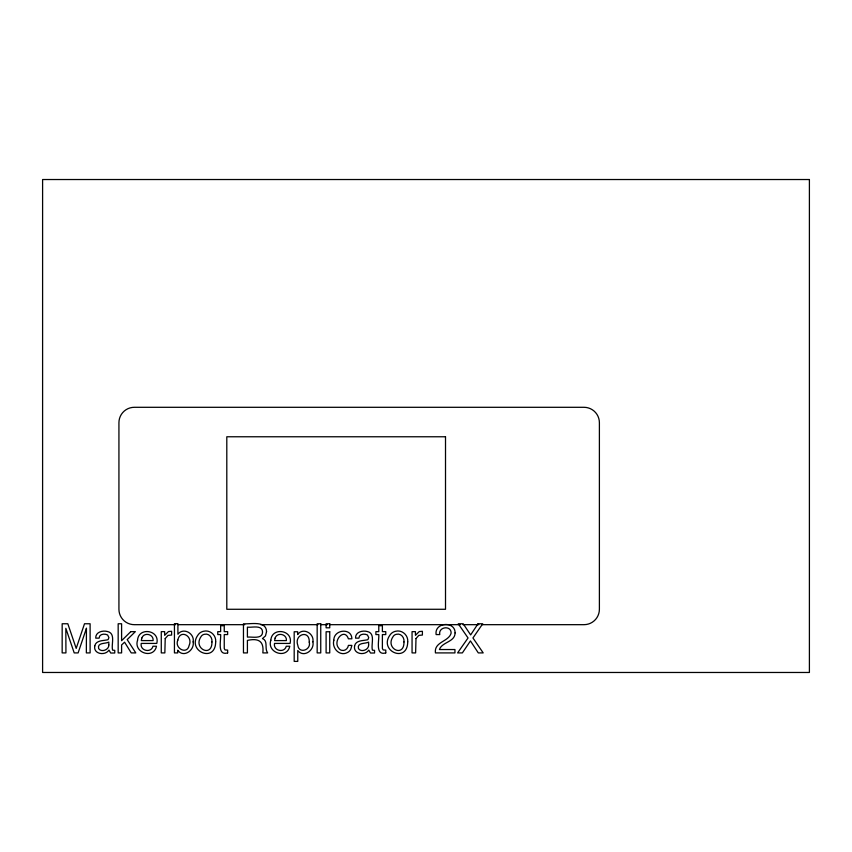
<?xml version="1.0" encoding="UTF-8"?>
<svg xmlns="http://www.w3.org/2000/svg" width="852" height="852" viewBox="0 0 852 852"><rect width="100%" height="100%" fill="white"/><g stroke="black" fill="none" stroke-linecap="round" stroke-linejoin="round"><path stroke-width="1.28" d="M175.576 624.676L134.339 624.676A15.4 15.4 0 0 1 118.929 609.276L118.929 422.698A15.4 15.4 0 0 1 134.339 407.299L583.993 407.299A15.4 15.4 0 0 1 599.393 422.698L599.393 609.276A15.4 15.4 0 0 1 583.993 624.676L481.55 624.676M178.238 624.676L244.748 624.676M260.712 624.676L317.924 624.676M320.533 624.676L327.232 624.676M329.894 624.676L460.272 624.676M462.934 624.676L478.888 624.676M86.435 628.318L86.35 652.909L90.11 652.909L90.11 623.76L84.508 623.76L76.19 648.404L67.819 623.76L62.164 623.76L62.164 652.909L65.934 652.909L65.828 628.318L74.209 652.909L78.118 652.909L86.435 628.318M309.255 642.152C311.395 650.033 298.86 654.208 297.806 645.305C293.791 634.325 309.798 629.245 309.255 642.152M177.823 640.129C174.127 648.372 187.195 655.167 189.133 645.454C193.425 635.975 179.921 628.861 177.823 640.129M193.148 641.875C194.82 650.321 183.286 658.298 177.727 650.193L177.727 652.909L174.436 652.909L174.436 623.653L177.908 623.653L177.908 634.239C183.329 627.019 194.831 633.441 193.148 641.875M215.673 641.833C215.524 664.07 185.395 650.587 198.591 634.218A8.776 8.776 0 0 1 203.713 631.236C210.114 629.639 216.387 635.326 215.673 641.833M333.856 640.225C331.545 648.202 339.799 656.903 347.627 652.43A7.295 7.295 0 0 0 350.843 649.043L351.876 645.39L348.404 645.39C347.989 648.585 345.017 651.184 341.737 650.332A4.377 4.377 0 0 1 338.84 648.287C332.248 641.066 344.442 627.147 348.404 638.798L351.876 638.798C351.738 627.423 333.505 629.543 333.856 640.225M407.714 641.833C407.554 664.07 377.425 650.587 390.621 634.218A8.776 8.776 0 0 1 395.754 631.236C402.144 629.639 408.427 635.326 407.714 641.833M137.555 640.246C133.263 652.792 153.711 659.512 156.491 646.242L152.977 646.242C151.251 653.314 139.76 650.96 141.208 643.42L156.789 643.42C160.197 629.916 138.397 626.689 137.555 640.246M270.84 640.246C266.548 652.792 287.007 659.512 289.776 646.242L286.272 646.242C284.536 653.314 273.045 650.96 274.504 643.42L290.074 643.42C293.493 629.916 271.681 626.689 270.84 640.246M312.897 641.812C314.771 650.193 303.653 658.255 297.763 650.523L297.763 661.386L294.185 661.386L294.185 631.758L297.657 631.758L297.657 634.57C302.833 626.966 314.473 633.398 312.897 641.812M262.554 631.992C262.629 639.543 251.809 636.582 247.41 637.115L247.41 627.147C251.798 627.828 262.363 624.463 262.554 631.992M94.764 645.933C93.102 654.123 105.115 656.093 109.003 650.097L110.696 653.037L114.754 653.005L114.754 650.374L112.624 650.151C110.93 644.463 116.106 633.249 107.373 631.492C102.623 630.192 95.339 632.088 95.743 638.148L99.077 638.148C99.162 633.856 104.647 633.398 107.618 634.974L108.918 637.626L108.066 639.692C103.635 640.874 95.956 639.99 94.764 645.933M354.581 645.933C352.92 654.123 364.922 656.093 368.81 650.097L370.513 653.037L374.56 653.005L374.56 650.374L372.43 650.151C370.737 644.463 375.913 633.249 367.191 631.492C362.43 630.192 355.156 632.088 355.55 638.148L358.884 638.148C358.98 633.856 364.454 633.398 367.436 634.974L368.735 637.626L367.872 639.692C363.442 640.874 355.774 639.99 354.581 645.933M455.085 632.908C455.043 642.184 442.039 641.812 439.419 649.533L454.947 649.533L454.947 652.909L435.436 652.909C433.934 641.588 448.897 641.812 451.134 633.068C451.272 624.995 438.109 626.763 439.76 634.57L436.128 634.57C434.137 622.194 455.298 620.735 455.085 632.908M211.946 641.939C212.276 658.032 192.776 648.596 201.029 636.657A4.856 4.856 0 0 1 204.267 634.314C208.91 632.983 212.542 637.53 211.946 641.939M403.976 641.939C404.306 658.032 384.816 648.596 393.06 636.657A4.856 4.856 0 0 1 396.297 634.314C400.951 632.983 404.572 637.53 403.976 641.939M266.559 631.62L265.483 635.901L262.448 638.585C267.986 640.597 264.897 647.488 266.9 651.61L267.677 652.909L262.831 652.909C264.12 641.513 258.912 637.839 247.41 640.406L247.41 652.909L243.459 652.909L243.459 623.76C250.35 624.42 266.144 620.224 266.559 631.62M108.822 644.975C109.109 649.831 101.399 652.717 98.662 648.638C97.032 642.323 105.392 643.984 108.822 642.099L108.822 644.975M368.628 644.975C368.916 649.831 361.205 652.717 358.479 648.638C356.839 642.323 365.199 643.984 368.628 642.099L368.628 644.975M165.213 638.553L164.851 652.909L161.273 652.909L161.273 631.651L164.67 631.651L164.67 635.326L168.462 631.566L171.614 631.279L171.614 635.049L168.057 635.379L165.213 638.553M415.989 638.553L415.627 652.909L412.059 652.909L412.059 631.651L415.446 631.651L415.446 635.326L419.248 631.566L422.4 631.279L422.4 635.049L418.833 635.379L415.989 638.553M141.805 638.084L141.304 640.587L153.115 640.587C153.818 633.984 143.85 631.875 141.805 638.084M275.089 638.084L274.6 640.587L286.41 640.587C287.103 633.984 277.145 631.875 275.089 638.084M478.025 623.76L470.645 634.91L463.2 623.76L458.259 623.76L468.046 637.967L457.599 652.909L462.37 652.909L470.442 640.928L478.302 652.909L483.201 652.909L472.945 637.967L482.733 623.76L478.025 623.76M130.771 631.651L121.602 640.683L121.602 623.76L118.172 623.76L118.172 652.909L121.602 652.909L121.602 644.932L124.594 642.195L131.229 652.909L135.787 652.909L127.193 639.618L135.34 631.651L130.771 631.651M227.644 652.909C216.802 656.051 221.179 639.98 220.636 634.57L217.761 634.57L217.761 631.651L220.636 631.651L220.636 625.719L224.246 625.719L224.246 631.651L227.644 631.651L227.644 634.57L224.246 634.57L224.246 648.447L225.003 649.938L227.644 650.097L227.644 652.909M385.775 652.909C374.933 656.051 379.31 639.98 378.778 634.57L375.892 634.57L375.892 631.651L378.778 631.651L378.778 625.719L382.388 625.719L382.388 631.651L385.775 631.651L385.775 634.57L382.388 634.57L382.388 648.447L383.134 649.938L385.775 650.097L385.775 652.909M809.4 179.527L42.6 179.527L42.6 672.473L809.4 672.473L809.4 179.527M445.511 436.767L226.802 436.767L226.802 609.276L445.511 609.276L445.511 436.767M320.746 623.76L317.168 623.76L317.168 652.909L320.746 652.909L320.746 623.76M329.735 623.76L326.103 623.76L326.103 627.807L329.735 627.807L329.735 623.76M329.735 631.758L326.103 631.758L326.103 652.909L329.735 652.909L329.735 631.758"/></g></svg>
